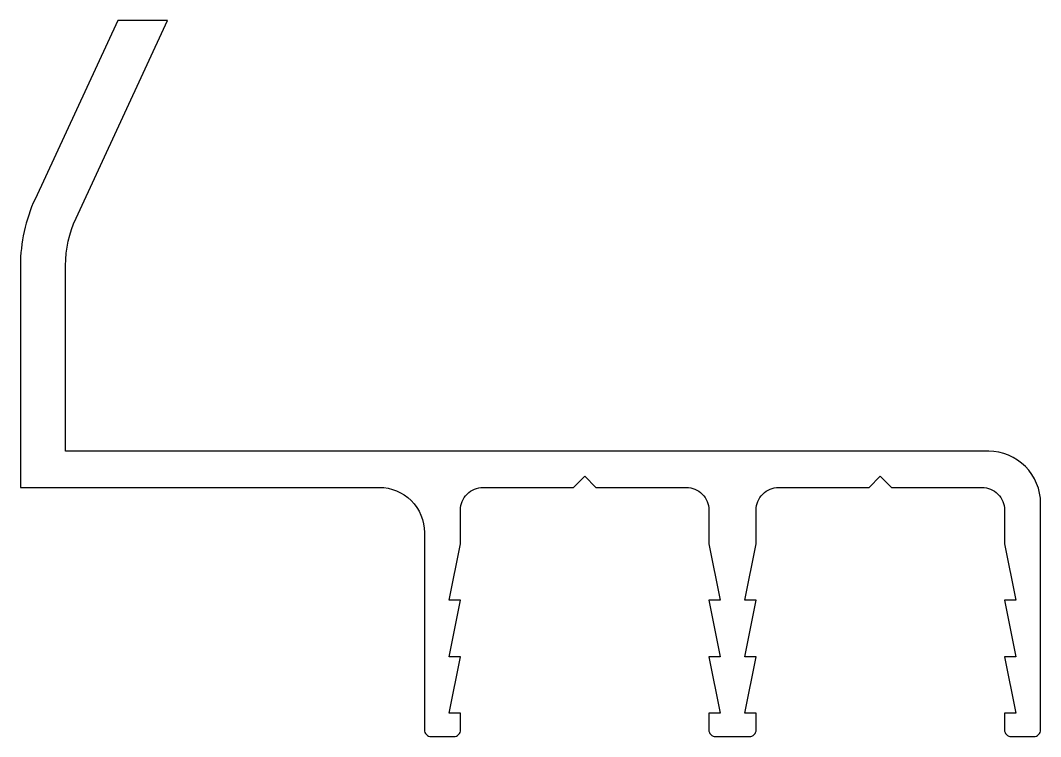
# Model space of a CAD drawing. Extents: x 233 to 278.2, y 241.2 to 272.9.
import ezdxf

# ---------------------------------------------------------------- set-up
doc = ezdxf.new("R2010")
doc.units = 0
doc.layers.add('ANA', color=220, linetype='CONTINUOUS')

msp = doc.modelspace()

# ---------------------------------------------------------------- linework, layer by layer
at = {"layer": 'ANA', "color": 220}
msp.add_lwpolyline([(253.524, 252.188), (257.525, 252.188), (258.025, 252.688), (258.525, 252.188), (262.526, 252.188, -0.414214), (263.526, 251.188), (263.526, 249.688), (264.026, 247.188), (263.526, 247.188), (264.026, 244.688), (263.526, 244.688), (264.026, 242.188), (263.526, 242.188), (263.526, 241.453, 0.414214), (263.826, 241.153), (265.321, 241.153, 0.414214), (265.621, 241.453), (265.621, 242.188), (265.121, 242.188), (265.621, 244.688), (265.121, 244.688), (265.621, 247.188), (265.121, 247.188), (265.621, 249.688), (265.621, 251.188, -0.414214), (266.621, 252.188), (270.623, 252.188), (271.123, 252.688), (271.623, 252.188), (275.624, 252.188, -0.414214), (276.624, 251.188), (276.624, 249.688), (277.124, 247.188), (276.624, 247.188), (277.124, 244.688), (276.624, 244.688), (277.124, 242.188), (276.624, 242.188), (276.624, 241.453, 0.414214), (276.924, 241.153), (277.924, 241.153, 0.414214), (278.224, 241.453), (278.224, 251.488, 0.414214), (275.924, 253.788), (235.024, 253.788), (235.024, 262.016, -0.108856), (235.487, 264.117), (239.54, 272.869), (237.336, 272.869), (233.672, 264.957, 0.108856), (233.024, 262.016), (233.024, 252.188), (248.921, 252.188, -0.414214), (250.921, 250.188), (250.921, 241.453, 0.414214), (251.221, 241.153), (252.224, 241.153, 0.414214), (252.524, 241.453), (252.524, 242.188), (252.024, 242.188), (252.524, 244.688), (252.024, 244.688), (252.524, 247.188), (252.024, 247.188), (252.524, 249.688), (252.524, 251.188, -0.414214)], format="xyb", close=True, dxfattribs=at)

doc.saveas('drawing.dxf')
